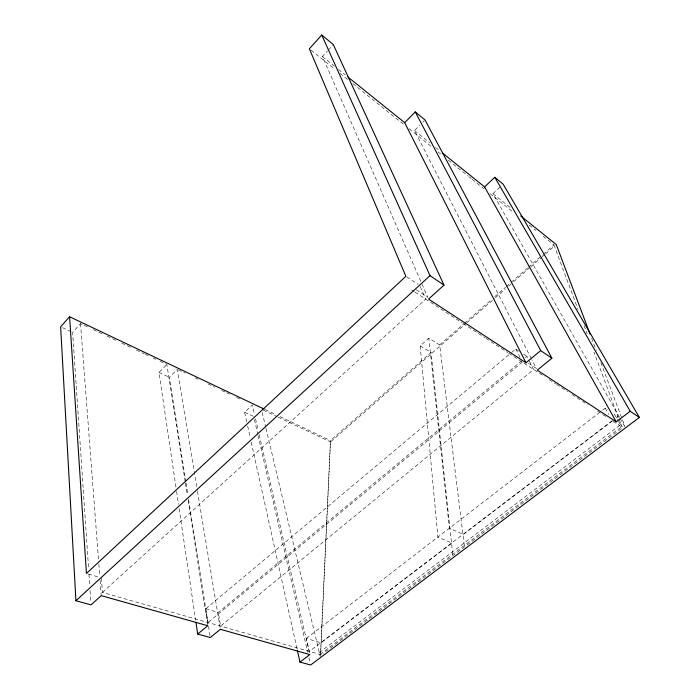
<?xml version="1.0" encoding="UTF-8"?>
<svg xmlns="http://www.w3.org/2000/svg" width="700" height="700" viewBox="0 0 700 700"><rect width="100%" height="100%" fill="white"/><g stroke="black" fill="none" stroke-linecap="round" stroke-linejoin="round"><path stroke-width="0.53" stroke-dasharray="3.5 2.62" d="M464.301 545.475L439.679 344.908L428.811 338.205L420.149 345.861L437.894 537.058L451.929 543.104L321.029 642.784L306.338 638.452L309.33 651.411L612.202 420.726M320.591 655.401L330.496 441.928L465.938 323.479M420.149 345.861L431.06 352.45L330.444 440.527L320.618 651.586L321.396 654.85L102.462 592.428L101.343 577.876M452.707 554.234L431.06 352.45M87.404 326.882L80.535 323.636L72.625 332.369L88.611 568.907M420.761 281.277L322.394 56.49L327.46 50.89M328.186 50.085L332.535 45.29M175.945 487.06L158.996 372.479L166.145 365.207M185.85 482.046L169.391 377.3L177.249 369.399L197.286 490.184M531.37 358.697L414.488 130.541L419.755 125.239M422.765 122.211L424.27 120.697M246.706 421.829L244.58 412.221L252.332 404.941L254.537 414.496M619.596 417.454L492.966 193.646L500.01 187.084M102.462 592.428L425.723 299.11L419.825 285.547M439.679 344.908L463.523 324.039M464.345 323.321L491.479 299.574M494.769 296.695L505.452 287.332M506.275 286.615L510.387 283.019M511.21 282.301L527.651 267.908M528.474 267.19L542.447 254.949M543.27 254.231L553.962 244.877L541.179 234.631M466.76 322.761L494.673 298.358M495.495 297.64L505.347 289.021M508.629 286.151L512.733 282.564M513.555 281.846L529.97 267.488M530.793 266.77L541.468 257.442M542.281 256.716L544.749 254.564M545.571 253.846L554.601 245.954M522.358 362.127L207.996 622.519L205.835 608.755L510.738 353.211M511.577 352.511L515.769 348.994L519.225 351.286M205.835 608.755L218.304 612.439L521.124 361.314M525.332 357.831L527.012 356.431L528.911 360.168M306.338 638.452L599.13 412.808M602.586 410.139L605.185 408.135L607.714 409.806M612.806 420.595L463.356 534.406L449.391 528.202L428.811 338.205M616.289 417.953L618.021 416.623L614.442 414.26L617.969 420.516M319.296 652.584L620.926 424.401L594.003 352.223M319.988 654.447L621.486 426.781L620.926 424.401L622.711 427.578L323.137 653.538M88.419 574.061L99.348 577.29M62.475 327.652L70.779 331.511M158.996 372.479L169.391 377.3M244.58 412.221L253.671 416.439M93.293 329.665L102.121 333.848M107.021 336.166L116.83 340.812M121.739 343.131L131.548 347.769M136.447 350.096L144.296 353.806M145.276 354.27L148.216 355.661M153.125 357.989L156.065 359.38M159.994 361.235L166.854 364.481L185.29 482.151M178.229 369.871L185.15 373.144M195.029 377.816L199.972 380.152M207.874 383.898L214.786 387.17M221.707 390.442L225.662 392.315M226.642 392.779L229.609 394.179M236.53 397.46L240.476 399.324M263.392 410.165L277.209 416.71M278.189 417.174L330.496 441.928M265.23 409.588L276.098 414.741M280.053 416.623L330.444 440.527M411.652 289.94L414.295 291.655M415.17 292.233L462.192 322.892M463.102 323.488L484.977 337.759M485.887 338.354L507.771 352.616M508.681 353.211L544.626 376.652M549.194 379.627L555.581 383.801M556.5 384.396L567.455 391.545M572.023 394.52L587.545 404.644M597.59 411.197L607.635 417.743M613.043 421.277L622.711 427.578M416.334 289.783L427.752 297.264L421.199 282.275M528.535 363.291L536.34 368.41L531.869 359.669M406.752 276.902L418.084 284.392M523.548 354.148L527.012 356.431M322.394 56.49L334.267 66.045M338.511 69.449L345.301 74.909M414.488 130.541L429.686 142.765M435.601 147.516L439.819 150.911M492.966 193.646L510.685 207.891M311.08 50.164L334.941 69.291M340.051 73.395L348.574 80.22M352.835 83.641L403.97 124.635M409.08 128.73L431.244 146.492M438.06 151.961L440.615 154.009M448.289 160.16L467.889 175.875M468.738 176.558L471.293 178.605M472.15 179.287L484.076 188.851M490.044 193.638L513.905 212.765M529.244 225.068L536.069 230.527M620.139 418.408L624.96 426.939M618.468 421.418L621.486 426.781M605.185 408.135L608.694 414.426M529.384 361.104L533.663 369.504L220.579 626.106L218.304 612.439M515.769 348.994L520.004 357.438M591.64 338.24L596.26 350.464M600.871 362.688L624.733 425.845M553.962 244.877L577.981 309.286M584.089 325.64L587.134 333.821M262.176 412.422L265.711 427.297M265.965 428.365L320.25 656.582M255.517 418.749L258.204 430.43M259.184 434.683L309.838 654.57M254.406 419.632L257.81 434.499M258.055 435.558L307.711 652.251M308.928 657.562L310.144 662.874M247.66 426.099L250.259 437.841M251.204 442.12L297.115 649.267M197.461 491.26L220.369 629.291M186.025 483.123L187.889 494.996M188.571 499.319L210.289 637.525M185.456 483.236L187.32 495.11M188.169 500.509L207.786 625.739M176.584 491.383L178.5 504.359M179.139 508.681L195.606 620.025M80.535 323.636L98.507 559.729M98.84 564.086L99.75 576.056M100.082 580.405L101.246 595.639M88.979 574.359L89.714 585.261M90.081 590.712L90.895 602.7"/><path stroke-width="1.05" d="M195.93 622.186L197.689 634.077L207.786 625.739L101.246 595.639L91.044 604.879L75.933 600.749L60.629 326.795L69.598 316.767L86.433 573.475L405.877 276.325L309.374 48.799L321.72 35L333.261 44.485L443.993 285.119L428.558 299.101L525.962 362.793L540.697 350.613L551.898 358.199L537.25 370.178L616.245 421.838L630.21 411.233L639.371 417.436L310.634 665L299.959 662.077L297.351 650.335M525.962 362.793L404.696 122.666L415.266 111.921L425.023 119.936L551.898 358.199M616.245 421.838L484.575 186.891L494.795 177.301L503.142 184.17L639.371 417.436M75.933 600.749L430.01 275.642L321.72 35M299.959 662.077L309.838 654.57L220.369 629.291L210.289 637.525L197.689 634.077M69.484 316.706L264.241 409.115M430.01 275.642L443.993 285.119M347.848 76.956L404.696 122.666M442.356 152.95L484.575 186.891M520.809 216.029L556.238 244.519L590.1 334.162M494.795 177.301L630.21 411.233M415.266 111.921L540.697 350.613"/></g></svg>
